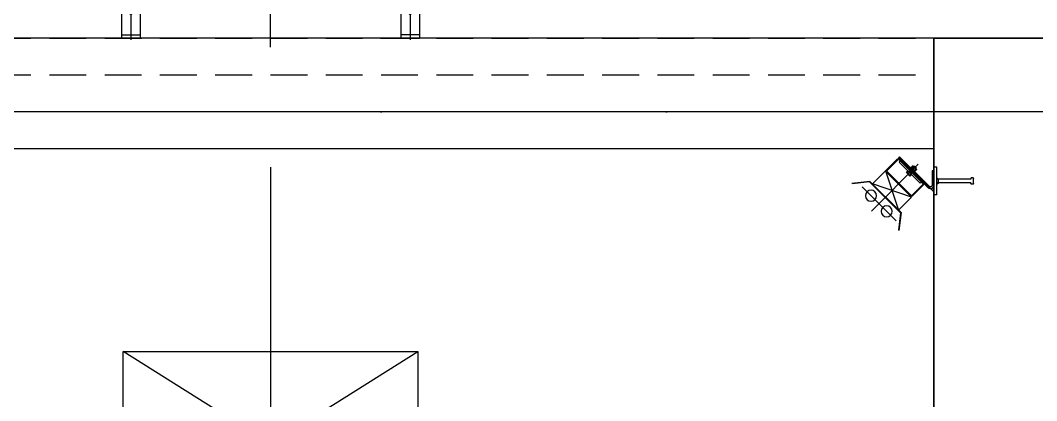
# Model space of a CAD drawing. Header units: millimetres. Extents: x 5349504 to 6791112, y -2212455 to -2153443.
# Drawn here: x 6288615 to 6291373, y -2198907 to -2197876 of the extents above; entities that cross this region are included whole.
import ezdxf

# ---------------------------------------------------------------- set-up
doc = ezdxf.new("R2010")
doc.units = ezdxf.units.MM
doc.header["$LTSCALE"] = 400
doc.linetypes.add('CEN', pattern=[62, 60, -1, 0, -1])
doc.linetypes.add('HIDDEN', pattern=[0.375, 0.25, -0.125])
doc.layers.get('0').update_dxf_attribs({"lineweight": 9})
doc.layers.get('DEFPOINTS').update_dxf_attribs({"color": 140})
for name, color, linetype in [('CEN', 1, 'CEN'), ('CONC', 2, 'Continuous'), ('EQUIP', 8, 'Continuous'), ('GRND', 8, 'Continuous'), ('HID_UG', 5, 'HIDDEN')]:
    doc.layers.add(name, color=color, linetype=linetype)

# ---------------------------------------------------------------- blocks, each defined once
blk = doc.blocks.new('A$C045C4174')
for p, q in [((92.8, 193.5, 13027.4), (81.9, 182.6, 13027.4)), ((128.2, 164.6, 13027.4), (99.3, 193.5, 13027.4)), ((90.6, 188.1, 13027.4), (34.1, 131.5, 13027.4)), ((37.2, 128.3, 13027.4), (93.8, 184.9, 13027.4)), ((55.7, 174.4, 13027.4), (47.7, 166.5, 13027.4)), ((52.7, 174.4, 13027.4), (47.7, 169.4, 13027.4)), ((53.4, 174.4, 13027.4), (47.7, 168.7, 13027.4)), ((55.7, 174.4, 13027.4), (47.7, 166.5, 13027.4)), ((52.7, 174.4, 13027.4), (47.7, 169.4, 13027.4)), ((53.4, 174.4, 13027.4), (47.7, 168.7, 13027.4)), ((48.8, 167.6, 13027.4), (47.7, 168.7, 13027.4)), ((48.8, 167.6, 13027.4), (47.7, 168.7, 13027.4)), ((49.8, 167, 13027.4), (52.9, 163.9, 13027.4)), ((49.8, 167, 13027.4), (52.9, 163.9, 13027.4)), ((61.7, 171.3, 13027.4), (50.8, 160.4, 13027.4)), ((61.7, 171.3, 13027.4), (50.8, 160.4, 13027.4)), ((63.8, 170.5, 13027.4), (51.6, 158.3, 13027.4)), ((63.8, 170.5, 13027.4), (51.6, 158.3, 13027.4)), ((64.6, 169.8, 13027.4), (52.3, 157.6, 13027.4)), ((60.3, 169.8, 13027.4), (52.3, 161.9, 13027.4)), ((64.6, 169.8, 13027.4), (52.3, 157.6, 13027.4)), ((60.3, 169.8, 13027.4), (52.3, 161.9, 13027.4)), ((53.4, 174.4, 13027.4), (52.7, 174.4, 13027.4)), ((53.4, 174.4, 13027.4), (52.7, 174.4, 13027.4)), ((54.5, 173.3, 13027.4), (53.4, 174.4, 13027.4)), ((54.5, 173.3, 13027.4), (53.4, 174.4, 13027.4)), ((55.1, 172.3, 13027.4), (58.2, 169.3, 13027.4)), ((55.1, 172.3, 13027.4), (58.2, 169.3, 13027.4)), ((56.6, 166.2, 13027.4), (56.6, 163.4, 13027.4)), ((56.6, 166.2, 13027.4), (56.6, 163.4, 13027.4)), ((57.3, 166.9, 13027.4), (57.3, 164.1, 13027.4)), ((57.3, 166.9, 13027.4), (57.3, 164.1, 13027.4)), ((57.7, 175, 13027.4), (60.8, 171.9, 13027.4)), ((57.7, 175, 13027.4), (60.8, 171.9, 13027.4)), ((61.7, 171.3, 13027.4), (63.1, 169.9, 13027.4)), ((61.7, 171.3, 13027.4), (63.1, 169.9, 13027.4)), ((64.6, 169.8, 13027.4), (63.8, 170.5, 13027.4)), ((64.6, 169.8, 13027.4), (63.8, 170.5, 13027.4)), ((81.9, 182.6, 13027.4), (83.6, 181, 13027.4)), ((94.4, 191.9, 13027.4), (83.6, 181, 13027.4)), ((90.6, 188.1, 13027.4), (93.8, 184.9, 13027.4)), ((126.5, 163, 13027.4), (97.7, 191.9, 13027.4)), ((28.6, 129.3, 13027.4), (39.5, 140.2, 13027.4)), ((30.2, 127.7, 13027.4), (41.1, 138.6, 13027.4)), ((39.5, 140.2, 13027.4), (41.1, 138.6, 13027.4)), ((47.1, 164.4, 13027.4), (50.2, 161.3, 13027.4)), ((47.1, 164.4, 13027.4), (50.2, 161.3, 13027.4)), ((50.8, 160.4, 13027.4), (52.2, 159, 13027.4)), ((50.8, 160.4, 13027.4), (52.2, 159, 13027.4)), ((52.3, 157.6, 13027.4), (51.6, 158.3, 13027.4)), ((52.3, 157.6, 13027.4), (51.6, 158.3, 13027.4)), ((60.2, 151.3, 13027.4), (70.8, 161.9, 13027.4)), ((60.2, 151.3, 13027.4), (70.8, 161.9, 13027.4)), ((60.2, 151.3, 13027.4), (70.8, 161.9, 13027.4)), ((64, 147.5, 13027.4), (60.2, 151.3, 13027.4)), ((126.5, 159.8, 13027.4), (62.3, 95.6, 13027.4)), ((66.5, 150, 13027.4), (62.7, 153.8, 13027.4)), ((128.2, 158.1, 13027.4), (64, 93.9, 13027.4)), ((65.6, 148.4, 13027.4), (73.7, 156.6, 13027.4)), ((72.1, 155.6, 13027.4), (68.4, 159.4, 13027.4)), ((74.6, 158.1, 13027.4), (70.8, 161.9, 13027.4)), ((131.4, 161.4, 13027.4), (167.6, 125.2, 13027.4)), ((57.5, 93.9, 13027.4), (28.6, 122.8, 13027.4)), ((59.1, 95.6, 13027.4), (30.2, 124.4, 13027.4)), ((34.1, 131.5, 13027.4), (37.2, 128.3, 13027.4)), ((89, 48.3, 13027.4), (173.9, 133.1, 13027.4)), ((173.9, 133.1, 13027.4), (89, 48.3, 13027.4)), ((174.3, 131.9, 13027.4), (90.3, 47.8, 13027.4)), ((90.3, 47.8, 13027.4), (174.3, 131.9, 13027.4)), ((173.9, 133.1, 13027.4), (222.1, 127.3, 13027.4)), ((174.3, 131.9, 13027.4), (221, 126.2, 13027.4)), ((60.7, 90.7, 13027.4), (96.9, 54.5, 13027.4)), ((89, 48.3, 13027.4), (94.8, 0, 13027.4)), ((90.3, 47.8, 13027.4), (95.9, 1.1, 13027.4))]:
    blk.add_line(p, q)
at = {"color": 0}
blk.add_line((47.7, 169.4, 13027.4), (47.7, 168.7, 13027.4), dxfattribs=at)
for centre in [(170.4, 94.1, 13027.4), (128, 51.7, 13027.4)]:
    blk.add_circle(centre, 15)
for centre, radius, start, end in [((96.1, 190.2, 13027.4), 4.6, 45, 135), ((49.2, 164.9, 13027.4), 2.17, 75.1528, 194.8472), ((49.2, 164.9, 13027.4), 2.17, 75.1528, 194.8472), ((56.7, 165.4, 13027.4), 7.06, 102.8897, 167.1103), ((56.7, 165.4, 13027.4), 7.06, 102.8897, 167.1103), ((51.3, 170.8, 13027.4), 7.06, 282.8897, 347.1103), ((51.3, 170.8, 13027.4), 7.06, 282.8897, 347.1103), ((57.2, 172.9, 13027.4), 2.17, 75.1528, 194.8472), ((57.2, 172.9, 13027.4), 2.17, 75.1528, 194.8472), ((58.7, 171.4, 13027.4), 2.17, 255.1528, 14.8472), ((58.7, 171.4, 13027.4), 2.17, 255.1528, 14.8472), ((96.1, 190.2, 13027.4), 2.3, 45, 135), ((50.8, 163.4, 13027.4), 2.17, 255.1528, 14.8472), ((50.8, 163.4, 13027.4), 2.17, 255.1528, 14.8472), ((62.9, 151.1, 13027.4), 3.74, 287.1051, 342.8949), ((56.5, 165.7, 13027.4), 18.6, 302.5977, 327.4023), ((71, 159.2, 13027.4), 3.74, 287.1051, 342.8949), ((124.9, 161.4, 13027.4), 2.3, 315, 45), ((124.9, 161.4, 13027.4), 4.6, 315, 45), ((31.9, 126, 13027.4), 4.6, 135, 225), ((31.9, 126, 13027.4), 2.3, 135, 225), ((60.7, 97.2, 13027.4), 4.6, 225, 315), ((60.7, 97.2, 13027.4), 2.3, 225, 315)]:
    blk.add_arc(centre, radius, start, end)
at = {"layer": 'EQUIP'}
for p, q in [((42.4, 179.7, 13027.4), (169.5, 52.6, 13027.4)), ((49.2, 167.9, 13027.4), (47.7, 169.4, 13027.4)), ((49.2, 167.9, 13027.4), (47.7, 169.4, 13027.4)), ((54.2, 172.9, 13027.4), (52.7, 174.4, 13027.4)), ((54.2, 172.9, 13027.4), (52.7, 174.4, 13027.4)), ((65.9, 163.3, 13027.4), (62, 167.2, 13027.4)), ((58.8, 156.2, 13027.4), (54.9, 160.1, 13027.4)), ((59.5, 156.9, 13027.4), (62.7, 153.8, 13027.4)), ((59.9, 157.3, 13027.4), (63, 154.1, 13027.4)), ((64.8, 162.2, 13027.4), (68, 159.1, 13027.4)), ((65.2, 162.6, 13027.4), (68.4, 159.4, 13027.4)), ((131.4, 161.4, 13027.4), (96.1, 55.3, 13027.4)), ((60.7, 90.7, 13027.4), (166.8, 126, 13027.4)), ((102.5, 26.2, 13027.4), (194.6, 118.3, 13027.4))]:
    blk.add_line(p, q, dxfattribs=at)
at = {"layer": 'EQUIP', "elevation": 13027.4}
blk.add_lwpolyline([(96.1, 196.8), (15.4, 116, -0.668179), (0, 122.4), (0, 161.5), (4.5, 161.5), (4.5, 122.4, 0.668179), (12.2, 119.2), (92.9, 199.9)], format="xyb", close=True, dxfattribs=at)
blk.add_lwpolyline([(2.2, 161.5), (2.2, 106.1), (94.5, 198.3)], dxfattribs=at)
blk = doc.blocks.new('ADJUST BRACKET-MIDDLE')
at = {"ltscale": 10}
for p, q in [((-20, 220), (-25, 215)), ((-25, 215), (-25, 0)), ((-5.5, 200), (-5.5, 70)), ((5.5, 70), (5.5, 200)), ((20, 220), (25, 215)), ((25, 215), (25, 0)), ((-25, 0), (25, 0))]:
    blk.add_line(p, q, dxfattribs=at)
blk.add_line((20, 220), (-20, 220))
for centre, start, end in [((0, 200), 0, 180), ((0, 70), 180, 0)]:
    blk.add_arc(centre, 5.5, start, end, dxfattribs=at)
at = {"layer": 'EQUIP', "ltscale": 10}
for p, q in [((0, 222.5), (0, -4.5)), ((-7.5, 200), (7.5, 200)), ((-7.5, 70), (7.5, 70)), ((25, 9), (-25, 9))]:
    blk.add_line(p, q, dxfattribs=at)
blk = doc.blocks.new('BL-EQ-SECT_1_20230313')
at = {"layer": 'DEFPOINTS'}
blk.add_line((276.3, 3252.6), (107776.3, 3252.6), dxfattribs=at)
at = {"layer": 'EQUIP'}
for p, q in [((80526.3, 3227.6), (80526.3, 5106.6)), ((78726.3, 252.6), (78726.3, 3252.6)), ((78726.3, 2952.6), (82326.3, 2952.6)), ((78718.3, 2902.6), (78726.3, 2902.6)), ((78718.3, 2827.6), (78718.3, 2902.6)), ((80526.3, 2902.6), (80526.3, 252.6)), ((78618.3, 2858.2), (78618.3, 2871.9)), ((78619.3, 2873.6), (78624.7, 2873.6)), ((78625.8, 2871.2), (78625.8, 2871.9)), ((78626.3, 2870.1), (78718.3, 2870.1)), ((78718.3, 2873.6), (78713.3, 2870.1)), ((78713.3, 2860.1), (78713.3, 2870.1)), ((78619.3, 2856.6), (78624.7, 2856.6)), ((78625.8, 2858.2), (78625.8, 2859)), ((78626.3, 2860.1), (78718.3, 2860.1)), ((78718.3, 2856.6), (78713.3, 2860.1)), ((78718.3, 2827.6), (78726.3, 2827.6)), ((80126.3, 1902.6), (80926.3, 2402.6)), ((80926.3, 1902.6), (80126.3, 2402.6))]:
    blk.add_line(p, q, dxfattribs=at)
blk.add_lwpolyline([(80126.3, 1902.6), (80926.3, 1902.6), (80926.3, 2402.6), (80126.3, 2402.6)], close=True, dxfattribs=at)
for centre, radius, start, end in [((78620.4, 2871.7), 2.19, 120.4715, 173.6843), ((78623.6, 2871.7), 2.19, 6.3157, 59.5285), ((78627.6, 2871.4), 1.87, 187.4615, 225.745), ((78620.4, 2858.5), 2.19, 186.3157, 239.5285), ((78623.6, 2858.5), 2.19, 300.4715, 353.6843), ((78627.6, 2858.8), 1.87, 134.255, 172.5385)]:
    blk.add_arc(centre, radius, start, end, dxfattribs=at)
at = {"layer": 'EQUIP', "xscale": -1}
blk.add_blockref('ADJUST BRACKET-MIDDLE', (80147.3, 3252.6), dxfattribs=at)
at = {"layer": 'EQUIP'}
for name, p in [('ADJUST BRACKET-MIDDLE', (80905.3, 3252.6)), ('A$C045C4174', (78726.3, 2731))]:
    blk.add_blockref(name, p, dxfattribs=at)

msp = doc.modelspace()

# ---------------------------------------------------------------- linework, layer by layer
at = {"layer": 'CEN'}
for p, q in [((6396932, -2197923.6), (6234214.5, -2197923.6)), ((6313993.9, -2197923.6), (6234214.5, -2197923.6)), ((6369068.9, -2197923.6), (6234214.5, -2197923.6)), ((6343337.4, -2197923.6), (6234214.5, -2197923.6)), ((6342873.9, -2197923.6), (6234214.5, -2197923.6)), ((6313993.9, -2197923.6), (6234214.5, -2197923.6)), ((6359068.9, -2197923.6), (6234214.5, -2197923.6)), ((6343337.4, -2197923.6), (6234214.5, -2197923.6)), ((6342873.9, -2197923.6), (6234214.5, -2197923.6)), ((6313993.9, -2197923.6), (6234214.5, -2197923.6)), ((6339868.9, -2197923.6), (6234214.5, -2197923.6)), ((6313993.9, -2197923.6), (6234214.5, -2197923.6)), ((6320068.9, -2197923.6), (6234214.5, -2197923.6)), ((6313993.9, -2197923.6), (6234214.5, -2197923.6)), ((6300568.9, -2197923.6), (6234214.5, -2197923.6)), ((6396932, -2198123.6), (6234214.5, -2198123.6)), ((6329393.9, -2198123.6), (6234214.5, -2198123.6)), ((6324518.9, -2198123.6), (6234214.5, -2198123.6)), ((6309893.9, -2198123.6), (6234214.5, -2198123.6)), ((6295268.9, -2198123.6), (6234214.5, -2198123.6)), ((6313993.9, -2198123.6), (6234214.5, -2198123.6)), ((6309893.9, -2198123.6), (6234214.5, -2198123.6)), ((6295268.9, -2198123.6), (6234214.5, -2198123.6)), ((6369068.9, -2198123.6), (6234214.5, -2198123.6)), ((6329393.9, -2198123.6), (6234214.5, -2198123.6)), ((6324518.9, -2198123.6), (6234214.5, -2198123.6)), ((6309893.9, -2198123.6), (6234214.5, -2198123.6)), ((6295268.9, -2198123.6), (6234214.5, -2198123.6)), ((6343337.4, -2198123.6), (6234214.5, -2198123.6)), ((6329393.9, -2198123.6), (6234214.5, -2198123.6)), ((6324518.9, -2198123.6), (6234214.5, -2198123.6)), ((6309893.9, -2198123.6), (6234214.5, -2198123.6)), ((6295268.9, -2198123.6), (6234214.5, -2198123.6)), ((6342873.9, -2198123.6), (6234214.5, -2198123.6)), ((6329393.9, -2198123.6), (6234214.5, -2198123.6)), ((6324518.9, -2198123.6), (6234214.5, -2198123.6)), ((6309893.9, -2198123.6), (6234214.5, -2198123.6)), ((6295268.9, -2198123.6), (6234214.5, -2198123.6)), ((6313993.9, -2198123.6), (6234214.5, -2198123.6)), ((6309893.9, -2198123.6), (6234214.5, -2198123.6)), ((6295268.9, -2198123.6), (6234214.5, -2198123.6)), ((6359068.9, -2198123.6), (6234214.5, -2198123.6)), ((6329393.9, -2198123.6), (6234214.5, -2198123.6)), ((6324518.9, -2198123.6), (6234214.5, -2198123.6)), ((6309893.9, -2198123.6), (6234214.5, -2198123.6)), ((6295268.9, -2198123.6), (6234214.5, -2198123.6)), ((6343337.4, -2198123.6), (6234214.5, -2198123.6)), ((6329393.9, -2198123.6), (6234214.5, -2198123.6)), ((6324518.9, -2198123.6), (6234214.5, -2198123.6)), ((6309893.9, -2198123.6), (6234214.5, -2198123.6)), ((6295268.9, -2198123.6), (6234214.5, -2198123.6)), ((6342873.9, -2198123.6), (6234214.5, -2198123.6)), ((6329393.9, -2198123.6), (6234214.5, -2198123.6)), ((6324518.9, -2198123.6), (6234214.5, -2198123.6)), ((6309893.9, -2198123.6), (6234214.5, -2198123.6)), ((6295268.9, -2198123.6), (6234214.5, -2198123.6)), ((6313993.9, -2198123.6), (6234214.5, -2198123.6)), ((6309893.9, -2198123.6), (6234214.5, -2198123.6)), ((6295268.9, -2198123.6), (6234214.5, -2198123.6)), ((6339568.9, -2198123.6), (6234214.5, -2198123.6)), ((6329393.9, -2198123.6), (6234214.5, -2198123.6)), ((6324518.9, -2198123.6), (6234214.5, -2198123.6)), ((6309893.9, -2198123.6), (6234214.5, -2198123.6)), ((6295268.9, -2198123.6), (6234214.5, -2198123.6)), ((6313993.9, -2198123.6), (6234214.5, -2198123.6)), ((6309893.9, -2198123.6), (6234214.5, -2198123.6)), ((6295268.9, -2198123.6), (6234214.5, -2198123.6)), ((6320068.9, -2198123.6), (6234214.5, -2198123.6)), ((6309893.9, -2198123.6), (6234214.5, -2198123.6)), ((6295268.9, -2198123.6), (6234214.5, -2198123.6)), ((6313993.9, -2198123.6), (6234214.5, -2198123.6)), ((6309893.9, -2198123.6), (6234214.5, -2198123.6)), ((6295268.9, -2198123.6), (6234214.5, -2198123.6)), ((6300568.9, -2198123.6), (6234214.5, -2198123.6)), ((6295268.9, -2198123.6), (6234214.5, -2198123.6))]:
    msp.add_line(p, q, dxfattribs=at)

# ---------------------------------------------------------------- next in the draw order: block references
at = {"layer": 'GRND', "xscale": -1}
msp.add_blockref('BL-EQ-SECT_1_20230313', (6369820.1, -2201176.2), dxfattribs=at)

# ---------------------------------------------------------------- next in the draw order: linework, layer by layer
at = {"layer": 'CONC'}
for points in [[(6291093.9, -2197923.6), (6291543.9, -2197923.6), (6291543.9, -2201723.6), (6287043.9, -2201723.6), (6287043.9, -2197923.6), (6287493.9, -2197923.6)], [(6291093.9, -2197923.6), (6291093.9, -2201123.6), (6287493.9, -2201123.6), (6287493.9, -2197923.6)]]:
    msp.add_lwpolyline(points, dxfattribs=at)
at = {"layer": 'HID_UG'}
for points in [[(6287493.9, -2197923.6), (6291093.9, -2197923.6)], [(6287493.9, -2198023.6), (6291093.9, -2198023.6)]]:
    msp.add_lwpolyline(points, dxfattribs=at)

doc.saveas('drawing.dxf')
